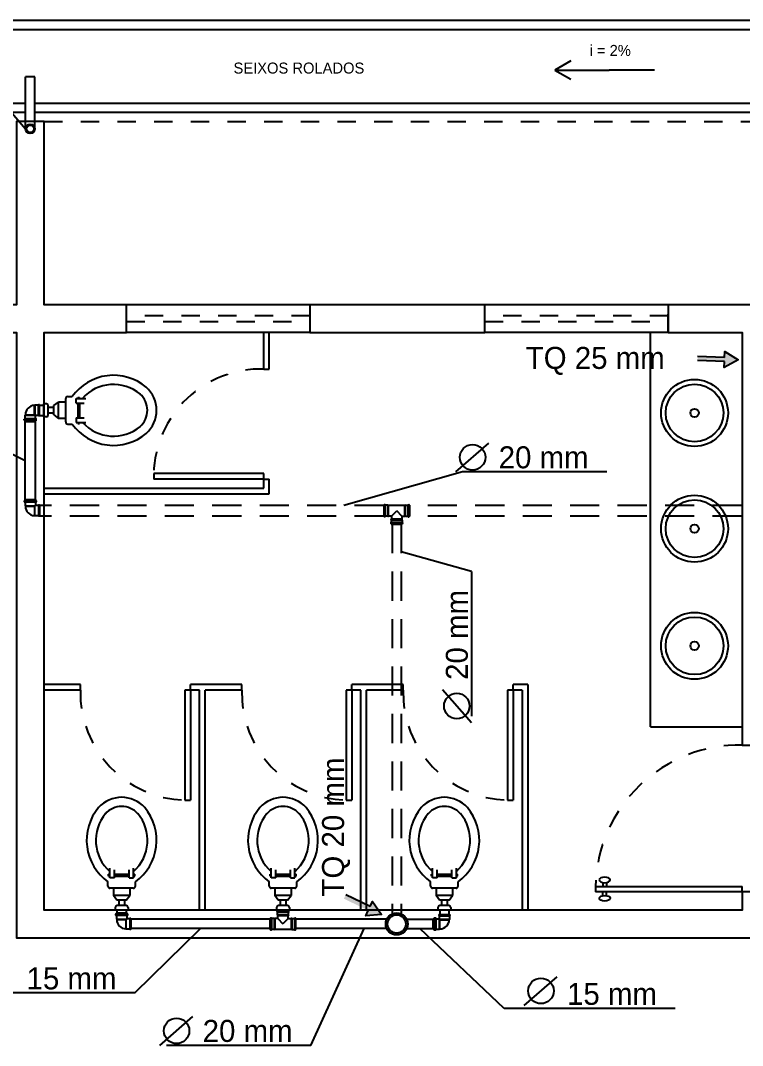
# Model space of a CAD drawing. Header units: millimetres. Extents: x 860.9 to 916.6, y 418 to 464.8.
# Drawn here: x 874.05 to 877.98, y 433.57 to 439.16 of the extents above; entities that cross this region are included whole.
import ezdxf

# ---------------------------------------------------------------- set-up
doc = ezdxf.new("R2010")
doc.units = ezdxf.units.MM
doc.linetypes.add('ACAD_ISO03W100', pattern=[30, 12, -18])
doc.linetypes.add('HIDDEN2', pattern=[4.7625, 3.175, -1.5875])
for name, color, linetype in [('caixa d agua', 1, 'Continuous'), ('can01', 1, 'Continuous'), ('can02', 2, 'Continuous'), ('COTAS-TEXTOS', 1, 'Continuous'), ('ESQUADRIAS', 2, 'Continuous'), ('Fios', 10, 'Continuous'), ('Janela', 2, 'Continuous'), ('pena 01', 1, 'Continuous'), ('pena01', 1, 'Continuous'), ('pena02', 2, 'Continuous'), ('texto hidro', 1, 'Continuous'), ('TIGRECAD', 1, 'Continuous')]:
    doc.layers.add(name, color=color, linetype=linetype)
doc.styles.get("Standard").update_dxf_attribs({"font": 'ERASLGHT.TTF'})

msp = doc.modelspace()

# ---------------------------------------------------------------- hatches: boundary and pattern name
at = {"layer": 'pena01'}
h = msp.add_hatch(color=256, dxfattribs=at)
h.paths.add_polyline_path([(874.124, 438.5694, 1), (874.0724, 438.5694, 1)])
h.paths.add_polyline_path([(874.0787, 438.5692, -1), (874.1187, 438.5692, -1)], flags=16)
at = {"layer": 'texto hidro'}
for points in [[(877.8834, 437.2685), (877.8845, 437.3006), (877.7374, 437.3057), (877.7382, 437.3281), (877.8853, 437.3231), (877.8864, 437.3552), (877.9599, 437.3092)], [(875.9278, 434.2797), (875.9417, 434.3086), (875.809, 434.3722), (875.8187, 434.3925), (875.9514, 434.3289), (875.9652, 434.3578), (876.0142, 434.2863)]]:
    msp.add_hatch(color=256, dxfattribs=at).paths.add_polyline_path(points)

# ---------------------------------------------------------------- linework, layer by layer
at = {"layer": 'caixa d agua', "linetype": 'HIDDEN2', "ltscale": 0.05}
for p, q in [((876.0264, 436.5163), (874.1492, 436.5163)), ((880.3068, 436.5163), (876.1672, 436.5163)), ((876.0264, 436.4577), (874.1492, 436.4577)), ((880.3068, 436.4577), (876.1672, 436.4577)), ((876.0714, 436.4144), (876.0714, 434.2889)), ((876.1222, 436.4144), (876.1222, 434.2889))]:
    msp.add_line(p, q, dxfattribs=at)
at = {"layer": 'can01'}
msp.add_line((877.5033, 438.8897), (877.2565, 438.8897), dxfattribs=at)
for centre, radius in [((874.0982, 438.5694), 0.0258), ((874.0987, 438.5692), 0.02)]:
    msp.add_circle(centre, radius, dxfattribs=at)
at = {"layer": 'can02', "color": 0}
for p, q in [((875.6236, 437.6096), (874.6236, 437.6096)), ((877.5768, 437.6096), (876.5768, 437.6096)), ((875.6236, 437.4596), (874.6236, 437.4596)), ((877.5768, 437.4596), (876.5768, 437.4596))]:
    msp.add_line(p, q, dxfattribs=at)
for points in [[(874.6236, 437.6096), (874.1735, 437.6096), (874.1735, 438.6096), (874.0235, 438.6096), (874.0235, 437.6096), (873.5276, 437.6096), (873.5276, 437.4596), (874.0235, 437.4596), (874.0235, 434.1596), (878.1318, 434.1596), (878.1318, 434.4096), (877.9818, 434.4096), (877.9818, 434.3096), (874.1735, 434.3096), (874.1735, 437.4596), (874.6236, 437.4596)], [(876.5768, 437.6096), (875.6236, 437.6096), (875.6236, 437.4596), (876.5768, 437.4596)], [(878.53, 437.6096), (877.5768, 437.6096), (877.5768, 437.4596), (877.9818, 437.4596), (877.9818, 435.2096), (878.1318, 435.2096), (878.1318, 435.5096), (879.0318, 435.5096), (879.0318, 435.6596), (878.1318, 435.6596), (878.1318, 437.4596), (878.53, 437.4596)]]:
    msp.add_lwpolyline(points, close=True, dxfattribs=at)
at = {"layer": 'ESQUADRIAS', "color": 0}
for p, q in [((875.3718, 437.2596), (875.3718, 437.4596)), ((875.3718, 437.2596), (875.4018, 437.2596)), ((875.3718, 436.6596), (875.3718, 436.6896)), ((875.3718, 436.6596), (875.4018, 436.6596)), ((875.3718, 436.6096), (875.3718, 436.6596)), ((875.4018, 436.5796), (875.4018, 436.6596)), ((874.1718, 436.6096), (875.3718, 436.6096)), ((874.1718, 436.5796), (875.4018, 436.5796)), ((874.3718, 435.5396), (874.1718, 435.5396)), ((874.3718, 435.5096), (874.1718, 435.5096)), ((874.3718, 435.5096), (874.3718, 435.5396)), ((874.9718, 435.5096), (874.9418, 435.5096)), ((874.9718, 435.5096), (874.9718, 435.5396)), ((875.2518, 435.5396), (874.9718, 435.5396)), ((875.0218, 435.5096), (874.9718, 435.5096)), ((875.0218, 434.3096), (875.0218, 435.5096)), ((875.0518, 434.3096), (875.0518, 435.5096)), ((875.2518, 435.5096), (875.0518, 435.5096)), ((875.2518, 435.5096), (875.2518, 435.5396)), ((875.8518, 435.5096), (875.8218, 435.5096)), ((876.1318, 435.5396), (875.8518, 435.5396)), ((875.8518, 435.5096), (875.8518, 435.5396)), ((875.9018, 435.5096), (875.8518, 435.5096)), ((875.9018, 434.3096), (875.9018, 435.5096)), ((875.9318, 434.3096), (875.9318, 435.5096)), ((876.1318, 435.5096), (875.9318, 435.5096)), ((876.1318, 435.5096), (876.1318, 435.5396)), ((876.7318, 435.5096), (876.7018, 435.5096)), ((876.8118, 435.5396), (876.7318, 435.5396)), ((876.7318, 435.5096), (876.7318, 435.5396)), ((876.7818, 435.5096), (876.7318, 435.5096))]:
    msp.add_line(p, q, dxfattribs=at)
at = {"layer": 'Fios', "color": 0}
for p, q in [((877.4818, 435.3096), (877.4818, 437.4596)), ((874.1868, 437.0696), (874.1718, 437.0696)), ((874.1718, 436.9996), (874.1718, 437.0696)), ((874.1968, 437.0096), (874.1968, 437.0596)), ((874.2268, 437.0601), (874.2518, 437.0796)), ((874.2268, 437.0091), (874.2268, 437.0601)), ((874.2518, 436.9896), (874.2518, 437.0796)), ((874.2918, 437.0796), (874.2518, 437.0796)), ((874.2918, 436.9709), (874.2918, 437.0983)), ((874.3031, 437.1096), (874.3266, 437.1096)), ((874.3481, 437.0744), (874.3481, 437.0995)), ((874.3481, 437.0995), (874.4011, 437.0995)), ((874.3481, 437.0744), (874.392, 437.0744)), ((874.357, 437.1053), (874.3677, 437.1053)), ((874.357, 437.0995), (874.357, 437.1053)), ((874.357, 437.0744), (874.357, 436.9941)), ((874.3677, 437.0995), (874.3677, 437.1053)), ((874.3677, 437.0744), (874.3677, 436.9941)), ((874.2268, 437.0501), (874.1968, 437.0501)), ((874.2268, 437.0191), (874.1968, 437.0191)), ((874.2268, 437.0091), (874.2518, 436.9896)), ((874.1868, 436.9996), (874.1718, 436.9996)), ((874.2918, 436.9896), (874.2518, 436.9896)), ((874.3031, 436.9596), (874.3266, 436.9596)), ((874.3481, 436.9941), (874.3481, 436.969)), ((874.3481, 436.9941), (874.392, 436.9941)), ((874.3481, 436.969), (874.4011, 436.969)), ((874.357, 436.969), (874.357, 436.9632)), ((874.357, 436.9632), (874.3677, 436.9632)), ((874.3677, 436.969), (874.3677, 436.9632)), ((877.4818, 435.3096), (877.9818, 435.3096)), ((874.5319, 434.5055), (874.526, 434.5055)), ((874.526, 434.4948), (874.526, 434.5055)), ((874.5319, 434.4948), (874.526, 434.4948)), ((874.5319, 434.4858), (874.5319, 434.5389)), ((874.557, 434.4858), (874.557, 434.5298)), ((874.557, 434.5055), (874.6373, 434.5055)), ((874.557, 434.4948), (874.6373, 434.4948)), ((874.6373, 434.4858), (874.6373, 434.5298)), ((874.6623, 434.4858), (874.6623, 434.5389)), ((874.6623, 434.5055), (874.6682, 434.5055)), ((874.6623, 434.4948), (874.6682, 434.4948)), ((874.6682, 434.4948), (874.6682, 434.5055)), ((875.406, 434.4948), (875.406, 434.5055)), ((875.4119, 434.5055), (875.406, 434.5055)), ((875.4119, 434.4948), (875.406, 434.4948)), ((875.4119, 434.4858), (875.4119, 434.5389)), ((875.437, 434.4858), (875.437, 434.5298)), ((875.437, 434.5055), (875.5173, 434.5055)), ((875.437, 434.4948), (875.5173, 434.4948)), ((875.5173, 434.4858), (875.5173, 434.5298)), ((875.5423, 434.4858), (875.5423, 434.5389)), ((875.5423, 434.5055), (875.5482, 434.5055)), ((875.5423, 434.4948), (875.5482, 434.4948)), ((875.5482, 434.4948), (875.5482, 434.5055)), ((876.2919, 434.5055), (876.286, 434.5055)), ((876.286, 434.4948), (876.286, 434.5055)), ((876.2919, 434.4948), (876.286, 434.4948)), ((876.2919, 434.4858), (876.2919, 434.5389)), ((876.317, 434.4858), (876.317, 434.5298)), ((876.317, 434.5055), (876.3973, 434.5055)), ((876.317, 434.4948), (876.3973, 434.4948)), ((876.3973, 434.4858), (876.3973, 434.5298)), ((876.4223, 434.4858), (876.4223, 434.5389)), ((876.4223, 434.5055), (876.4282, 434.5055)), ((876.4223, 434.4948), (876.4282, 434.4948)), ((876.4282, 434.4948), (876.4282, 434.5055)), ((874.5218, 434.4409), (874.5218, 434.4644)), ((874.557, 434.4858), (874.5319, 434.4858)), ((874.6373, 434.4858), (874.6623, 434.4858)), ((874.6718, 434.4409), (874.6718, 434.4644)), ((875.4018, 434.4409), (875.4018, 434.4644)), ((875.437, 434.4858), (875.4119, 434.4858)), ((875.5173, 434.4858), (875.5423, 434.4858)), ((875.5518, 434.4409), (875.5518, 434.4644)), ((876.2818, 434.4409), (876.2818, 434.4644)), ((876.317, 434.4858), (876.2919, 434.4858)), ((876.3973, 434.4858), (876.4223, 434.4858)), ((876.4318, 434.4409), (876.4318, 434.4644)), ((874.6605, 434.4296), (874.5331, 434.4296)), ((874.5518, 434.4296), (874.5518, 434.3896)), ((874.6418, 434.3896), (874.5518, 434.3896)), ((874.5713, 434.3646), (874.5518, 434.3896)), ((874.6223, 434.3646), (874.6418, 434.3896)), ((874.6418, 434.4296), (874.6418, 434.3896)), ((875.5405, 434.4296), (875.4131, 434.4296)), ((875.4318, 434.4296), (875.4318, 434.3896)), ((875.5218, 434.3896), (875.4318, 434.3896)), ((875.4513, 434.3646), (875.4318, 434.3896)), ((875.5023, 434.3646), (875.5218, 434.3896)), ((875.5218, 434.4296), (875.5218, 434.3896)), ((876.4205, 434.4296), (876.2931, 434.4296)), ((876.3118, 434.4296), (876.3118, 434.3896)), ((876.3313, 434.3646), (876.3118, 434.3896)), ((876.4018, 434.3896), (876.3118, 434.3896)), ((876.3823, 434.3646), (876.4018, 434.3896)), ((876.4018, 434.4296), (876.4018, 434.3896)), ((874.5618, 434.3246), (874.5618, 434.3096)), ((874.6223, 434.3646), (874.5713, 434.3646)), ((874.6218, 434.3346), (874.5718, 434.3346)), ((874.5813, 434.3646), (874.5813, 434.3346)), ((874.6123, 434.3646), (874.6123, 434.3346)), ((874.6318, 434.3246), (874.6318, 434.3096)), ((875.4418, 434.3246), (875.4418, 434.3096)), ((875.5023, 434.3646), (875.4513, 434.3646)), ((875.5018, 434.3346), (875.4518, 434.3346)), ((875.4613, 434.3646), (875.4613, 434.3346)), ((875.4923, 434.3646), (875.4923, 434.3346)), ((875.5118, 434.3246), (875.5118, 434.3096)), ((876.3218, 434.3246), (876.3218, 434.3096)), ((876.3823, 434.3646), (876.3313, 434.3646)), ((876.3818, 434.3346), (876.3318, 434.3346)), ((876.3413, 434.3646), (876.3413, 434.3346)), ((876.3723, 434.3646), (876.3723, 434.3346)), ((876.3918, 434.3246), (876.3918, 434.3096)), ((874.6318, 434.3096), (874.5618, 434.3096)), ((875.5118, 434.3096), (875.4418, 434.3096)), ((876.3918, 434.3096), (876.3218, 434.3096))]:
    msp.add_line(p, q, dxfattribs=at)
for centre, radius in [((877.7214, 437.0203), 0.1825), ((877.7214, 437.0203), 0.1571), ((877.7214, 437.0203), 0.0228), ((877.7214, 436.3894), 0.1825), ((877.7214, 436.3894), 0.1571), ((877.7214, 436.3894), 0.0228), ((877.7214, 435.7507), 0.1825), ((877.7214, 435.7507), 0.1571), ((877.7214, 435.7507), 0.0228)]:
    msp.add_circle(centre, radius, dxfattribs=at)
for centre, radius, start, end in [((874.5524, 436.9478), 0.2778, 49.9748, 144.383), ((874.5524, 436.9478), 0.2278, 49.9748, 138.2569), ((874.6176, 437.0346), 0.1195, 311.9961, 48.0039), ((874.6176, 437.0346), 0.1695, 311.9961, 48.0039), ((874.1868, 437.0596), 0.01, 0, 90), ((874.3031, 437.0983), 0.0113, 90, 180), ((874.1868, 437.0096), 0.01, 270, 0), ((874.3031, 436.9709), 0.0113, 180, 270), ((874.5524, 437.1213), 0.2778, 215.617, 310.0252), ((874.5524, 437.1213), 0.2278, 221.96, 310.0252), ((874.5968, 434.7554), 0.1695, 41.9961, 138.0039), ((875.4768, 434.7554), 0.1695, 41.9961, 138.0039), ((876.3568, 434.7554), 0.1695, 41.9961, 138.0039), ((874.6836, 434.6902), 0.2778, 139.9748, 234.383), ((874.6836, 434.6902), 0.2278, 139.9748, 228.2569), ((874.5968, 434.7554), 0.1195, 41.9961, 138.0039), ((874.51, 434.6902), 0.2278, 311.96, 40.0252), ((874.51, 434.6902), 0.2778, 305.617, 40.0252), ((875.5636, 434.6902), 0.2778, 139.9748, 234.383), ((875.5636, 434.6902), 0.2278, 139.9748, 228.2569), ((875.4768, 434.7554), 0.1195, 41.9961, 138.0039), ((875.39, 434.6902), 0.2278, 311.96, 40.0252), ((875.39, 434.6902), 0.2778, 305.617, 40.0252), ((876.4436, 434.6902), 0.2778, 139.9748, 234.383), ((876.4436, 434.6902), 0.2278, 139.9748, 228.2569), ((876.3568, 434.7554), 0.1195, 41.9961, 138.0039), ((876.27, 434.6902), 0.2278, 311.96, 40.0252), ((876.27, 434.6902), 0.2778, 305.617, 40.0252), ((874.5331, 434.4409), 0.0113, 180, 270), ((874.6605, 434.4409), 0.0113, 270, 0), ((875.4131, 434.4409), 0.0113, 180, 270), ((875.5405, 434.4409), 0.0113, 270, 0), ((876.2931, 434.4409), 0.0113, 180, 270), ((876.4205, 434.4409), 0.0113, 270, 0), ((874.5718, 434.3246), 0.01, 90, 180), ((874.6218, 434.3246), 0.01, 0, 90), ((875.4518, 434.3246), 0.01, 90, 180), ((875.5018, 434.3246), 0.01, 0, 90), ((876.3318, 434.3246), 0.01, 90, 180), ((876.3818, 434.3246), 0.01, 0, 90)]:
    msp.add_arc(centre, radius, start, end, dxfattribs=at)
at = {"layer": 'Janela', "color": 0}
for p, q in [((874.7718, 436.6896), (874.7718, 436.6596)), ((875.3718, 436.6896), (874.7718, 436.6896)), ((875.3718, 436.6596), (874.7718, 436.6596)), ((874.9418, 435.5096), (874.9418, 434.9096)), ((874.9718, 435.5096), (874.9718, 434.9096)), ((875.8218, 435.5096), (875.8218, 434.9096)), ((875.8518, 435.5096), (875.8518, 434.9096)), ((876.7018, 435.5096), (876.7018, 434.9096)), ((876.7318, 435.5096), (876.7318, 434.9096)), ((874.9418, 434.9096), (874.9718, 434.9096)), ((875.8218, 434.9096), (875.8518, 434.9096)), ((876.7018, 434.9096), (876.7318, 434.9096))]:
    msp.add_line(p, q, dxfattribs=at)
at = {"layer": 'pena 01', "color": 0, "linetype": 'ACAD_ISO03W100', "ltscale": 0.005}
for p, q in [((874.1735, 438.6096), (880.1318, 438.6096)), ((876.5768, 437.4596), (876.5768, 437.6096)), ((877.5768, 437.4596), (877.5768, 437.6096)), ((875.6236, 437.5496), (874.6236, 437.5496)), ((874.6236, 437.5196), (875.6236, 437.5196)), ((877.5768, 437.5496), (876.5768, 437.5496)), ((876.5768, 437.5196), (877.5768, 437.5196))]:
    msp.add_line(p, q, dxfattribs=at)
for centre, radius, start, end in [((875.3568, 436.6746), 0.5852, 88.5312, 178.5312), ((874.9568, 435.4946), 0.5852, 178.5312, 268.5312), ((875.8368, 435.4946), 0.5852, 178.5312, 268.5312), ((876.7168, 435.4946), 0.5852, 178.5312, 268.5312), ((877.9668, 434.4246), 0.7851, 88.9053, 178.9053)]:
    msp.add_arc(centre, radius, start, end, dxfattribs=at)
at = {"layer": 'pena01'}
for p, q in [((880.1318, 439.1596), (861.3318, 439.1596)), ((880.1318, 439.1096), (861.3818, 439.1096)), ((873.7964, 438.8906), (874.0724, 438.5694)), ((867.8353, 438.7096), (874.0724, 438.7096)), ((874.124, 438.7096), (880.1318, 438.7096)), ((867.8353, 438.6596), (874.0724, 438.6596)), ((874.124, 438.6596), (880.1318, 438.6596))]:
    msp.add_line(p, q, dxfattribs=at)
at = {"layer": 'pena02'}
for p, q in [((874.124, 438.8525), (874.0724, 438.8525)), ((874.0724, 438.5694), (874.0724, 438.8525)), ((874.124, 438.5692), (874.124, 438.8525))]:
    msp.add_line(p, q, dxfattribs=at)
at = {"layer": 'pena02', "color": 0}
for p, q in [((875.4018, 437.2596), (875.4018, 437.4596)), ((876.7818, 435.5096), (876.7818, 434.3096)), ((876.8118, 435.5396), (876.8118, 434.3096)), ((877.1818, 434.4396), (877.9818, 434.4396)), ((877.1818, 434.4396), (877.1818, 434.4096)), ((877.2218, 434.4604), (877.2218, 434.4396)), ((877.2418, 434.4604), (877.2418, 434.4396)), ((877.9818, 434.4096), (877.9818, 434.4396)), ((877.9818, 434.4096), (877.1818, 434.4096)), ((877.2218, 434.3887), (877.2218, 434.4096)), ((877.2418, 434.3887), (877.2418, 434.4096))]:
    msp.add_line(p, q, dxfattribs=at)
at = {"layer": 'pena02', "color": 0, "extrusion": (0, 0, -1)}
msp.add_ellipse((877.2318, 434.4746), major_axis=(-0.03, 0), ratio=0.5, dxfattribs=at)
at = {"layer": 'pena02', "color": 0}
msp.add_ellipse((877.2318, 434.3746), major_axis=(-0.03, 0), ratio=0.5, dxfattribs=at)
at = {"layer": 'texto hidro'}
for p, q in [((877.8845, 437.3006), (877.7374, 437.3057)), ((877.8853, 437.3231), (877.7382, 437.3281)), ((875.9514, 434.3289), (875.8187, 434.3925)), ((874.5714, 434.3096), (874.5714, 434.2957)), ((874.6222, 434.3096), (874.6222, 434.2957)), ((876.3314, 434.3096), (876.3314, 434.2853)), ((876.3822, 434.3096), (876.3822, 434.2853)), ((875.4064, 434.26), (874.6475, 434.26)), ((876.0424, 434.26), (875.5472, 434.26)), ((876.1512, 434.26), (876.2957, 434.26)), ((875.4064, 434.2092), (874.6475, 434.2092)), ((876.0424, 434.2092), (875.5472, 434.2092)), ((876.1512, 434.2092), (876.2957, 434.2092))]:
    msp.add_line(p, q, dxfattribs=at)
for points in [[(877.8853, 437.3231), (877.8864, 437.3552), (877.9599, 437.3092), (877.8834, 437.2685), (877.8845, 437.3006)], [(875.9514, 434.3289), (875.9652, 434.3578), (876.0142, 434.2863), (875.9278, 434.2797), (875.9417, 434.3086)]]:
    msp.add_lwpolyline(points, dxfattribs=at)
for radius in [0.06, 0.05]:
    msp.add_circle((876.0968, 434.2346), radius, dxfattribs=at)
at = {"layer": 'TIGRECAD'}
for p, q in [((877.046, 438.9397), (876.9594, 438.8897)), ((876.9594, 438.8897), (877.2565, 438.8897)), ((876.9594, 438.8897), (877.046, 438.8397)), ((874.1232, 437.0629), (874.1216, 437.0613)), ((874.1216, 437.0098), (874.1216, 437.0613)), ((874.1232, 437.0629), (874.1232, 437.0088)), ((874.1427, 437.0629), (874.1232, 437.0629)), ((874.144, 437.0642), (874.1427, 437.0629)), ((874.1427, 437.0062), (874.1427, 437.0629)), ((874.1492, 437.0642), (874.144, 437.0642)), ((874.144, 437.0049), (874.144, 437.0642)), ((874.1492, 437.0049), (874.1492, 437.0642)), ((874.1492, 437.0629), (874.1718, 437.0629)), ((874.0698, 437.0079), (874.0717, 437.0098)), ((874.0698, 436.9895), (874.0698, 437.0079)), ((874.0698, 437.0079), (874.1245, 437.0079)), ((874.0717, 437.0098), (874.0717, 437.0101)), ((874.0717, 437.0098), (874.1216, 437.0098)), ((874.1232, 437.0088), (874.1216, 437.0098)), ((874.1232, 437.0088), (874.1271, 437.0062)), ((874.1271, 436.9895), (874.1271, 437.0062)), ((874.1427, 437.0062), (874.1271, 437.0062)), ((874.144, 437.0049), (874.1427, 437.0062)), ((874.1492, 437.0049), (874.144, 437.0049)), ((874.1492, 437.0062), (874.1718, 437.0062)), ((874.0659, 436.9805), (874.0659, 436.9868)), ((874.0669, 436.9793), (874.0688, 436.9788)), ((874.0671, 436.9881), (874.0686, 436.9882)), ((874.0672, 436.9868), (874.1297, 436.9868)), ((874.1297, 436.9805), (874.0672, 436.9805)), ((874.1271, 436.9883), (874.0698, 436.9883)), ((874.1271, 436.9785), (874.0698, 436.9785)), ((874.0698, 436.9735), (874.0698, 436.9775)), ((874.0698, 436.9735), (874.1271, 436.9735)), ((874.0708, 436.5481), (874.0708, 436.9735)), ((874.1261, 436.5481), (874.1261, 436.9735)), ((874.1271, 436.9735), (874.1271, 436.9775)), ((874.1301, 436.9793), (874.1281, 436.9788)), ((874.1298, 436.9881), (874.1283, 436.9882)), ((874.131, 436.9805), (874.131, 436.9868)), ((873.7247, 436.9365), (874.0708, 436.7608)), ((876.4195, 436.6988), (876.5993, 436.856)), ((876.4556, 436.6988), (875.809, 436.5163)), ((877.2439, 436.6988), (876.4556, 436.6988)), ((874.0659, 436.5411), (874.0659, 436.5348)), ((874.0669, 436.5423), (874.0688, 436.5428)), ((874.0671, 436.5336), (874.0686, 436.5334)), ((874.1297, 436.5411), (874.0672, 436.5411)), ((874.0672, 436.5348), (874.1297, 436.5348)), ((874.0698, 436.5481), (874.1271, 436.5481)), ((874.0698, 436.5481), (874.0698, 436.5441)), ((874.1271, 436.5431), (874.0698, 436.5431)), ((874.1271, 436.5333), (874.0698, 436.5333)), ((874.0698, 436.5321), (874.0698, 436.5137)), ((874.0698, 436.5137), (874.0717, 436.5118)), ((874.0698, 436.5137), (874.1245, 436.5137)), ((874.0717, 436.5118), (874.0717, 436.5115)), ((874.0717, 436.5118), (874.1216, 436.5118)), ((874.1232, 436.5128), (874.1216, 436.5118)), ((874.1216, 436.5118), (874.1216, 436.4603)), ((874.1232, 436.5128), (874.1271, 436.5154)), ((874.1232, 436.4587), (874.1232, 436.5128)), ((874.1271, 436.5481), (874.1271, 436.5441)), ((874.1271, 436.5321), (874.1271, 436.5154)), ((874.1427, 436.5154), (874.1271, 436.5154)), ((874.1301, 436.5423), (874.1281, 436.5428)), ((874.1298, 436.5336), (874.1283, 436.5334)), ((874.131, 436.5411), (874.131, 436.5348)), ((874.144, 436.5167), (874.1427, 436.5154)), ((874.1427, 436.5154), (874.1427, 436.4587)), ((874.144, 436.5167), (874.144, 436.4574)), ((874.1492, 436.5167), (874.144, 436.5167)), ((874.1492, 436.5167), (874.1492, 436.4574)), ((876.0264, 436.5173), (876.0264, 436.4567)), ((876.0284, 436.5173), (876.0264, 436.5173)), ((876.0289, 436.456), (876.0289, 436.518)), ((876.0289, 436.5178), (876.0289, 436.518)), ((876.0332, 436.5195), (876.0303, 436.5195)), ((876.0346, 436.456), (876.0346, 436.518)), ((876.0346, 436.5178), (876.0346, 436.518)), ((876.0483, 436.5173), (876.0351, 436.5173)), ((876.0483, 436.4567), (876.0483, 436.5173)), ((876.0485, 436.5173), (876.053, 436.5161)), ((876.1406, 436.5161), (876.053, 436.5161)), ((876.053, 436.458), (876.053, 436.5161)), ((876.1451, 436.5173), (876.1406, 436.5161)), ((876.1406, 436.458), (876.1406, 436.5161)), ((876.1453, 436.4567), (876.1453, 436.5173)), ((876.1453, 436.5173), (876.1585, 436.5173)), ((876.159, 436.456), (876.159, 436.518)), ((876.159, 436.5178), (876.159, 436.518)), ((876.1604, 436.5195), (876.1633, 436.5195)), ((876.1647, 436.456), (876.1647, 436.518)), ((876.1647, 436.5178), (876.1647, 436.518)), ((876.1652, 436.5173), (876.1672, 436.5173)), ((876.1672, 436.5173), (876.1672, 436.4567)), ((874.1232, 436.4587), (874.1216, 436.4603)), ((874.1427, 436.4587), (874.1232, 436.4587)), ((874.144, 436.4574), (874.1427, 436.4587)), ((874.1492, 436.4574), (874.144, 436.4574)), ((876.0284, 436.4567), (876.0264, 436.4567)), ((876.0332, 436.4546), (876.0303, 436.4546)), ((876.0483, 436.4567), (876.0351, 436.4567)), ((876.0485, 436.4568), (876.053, 436.458)), ((876.0678, 436.458), (876.053, 436.458)), ((876.0678, 436.458), (876.0968, 436.487)), ((876.0678, 436.458), (876.0678, 436.441)), ((876.1258, 436.458), (876.0968, 436.487)), ((876.1258, 436.458), (876.1258, 436.441)), ((876.1258, 436.458), (876.1406, 436.458)), ((876.1451, 436.4568), (876.1406, 436.458)), ((876.1453, 436.4567), (876.1585, 436.4567)), ((876.1604, 436.4546), (876.1633, 436.4546)), ((876.1652, 436.4567), (876.1672, 436.4567)), ((876.0644, 436.4213), (876.0644, 436.4184)), ((876.1278, 436.4227), (876.0658, 436.4227)), ((876.0661, 436.4227), (876.0658, 436.4227)), ((876.1278, 436.4169), (876.0658, 436.4169)), ((876.0661, 436.4169), (876.0658, 436.4169)), ((876.1271, 436.4364), (876.0665, 436.4364)), ((876.0665, 436.4364), (876.0665, 436.4231)), ((876.0665, 436.4165), (876.0665, 436.4144)), ((876.0665, 436.4144), (876.1271, 436.4144)), ((876.0666, 436.4365), (876.0678, 436.441)), ((876.1258, 436.441), (876.0678, 436.441)), ((876.1271, 436.4365), (876.1258, 436.441)), ((876.1271, 436.4364), (876.1271, 436.4231)), ((876.1271, 436.4165), (876.1271, 436.4144)), ((876.1275, 436.4227), (876.1278, 436.4227)), ((876.1275, 436.4169), (876.1278, 436.4169)), ((876.1292, 436.4213), (876.1292, 436.4184)), ((876.5046, 436.1556), (876.1222, 436.2637)), ((876.5046, 436.1556), (876.5046, 435.3673)), ((876.5046, 435.3312), (876.3474, 435.511)), ((874.5642, 434.2886), (874.5642, 434.2824)), ((874.5652, 434.2899), (874.5672, 434.2904)), ((874.5654, 434.2811), (874.567, 434.281)), ((874.6281, 434.2886), (874.5655, 434.2886)), ((874.5655, 434.2824), (874.6281, 434.2824)), ((874.5681, 434.2957), (874.5681, 434.2916)), ((874.5681, 434.2957), (874.6255, 434.2957)), ((874.6255, 434.2906), (874.5681, 434.2906)), ((874.6255, 434.2809), (874.5681, 434.2809)), ((874.5681, 434.2797), (874.5681, 434.2612)), ((874.6255, 434.2957), (874.6255, 434.2916)), ((874.6255, 434.2797), (874.6255, 434.2629)), ((874.6284, 434.2899), (874.6264, 434.2904)), ((874.6282, 434.2811), (874.6267, 434.281)), ((874.6294, 434.2886), (874.6294, 434.2824)), ((875.4089, 434.2656), (875.4089, 434.2036)), ((875.4132, 434.267), (875.4103, 434.267)), ((875.4146, 434.2656), (875.4146, 434.2036)), ((875.4444, 434.3003), (875.4444, 434.3033)), ((875.4461, 434.3047), (875.4458, 434.3047)), ((875.4458, 434.3047), (875.5078, 434.3047)), ((875.4461, 434.2989), (875.4458, 434.2989)), ((875.4458, 434.2989), (875.5078, 434.2989)), ((875.4465, 434.3051), (875.4465, 434.3072)), ((875.5071, 434.3072), (875.4465, 434.3072)), ((875.4465, 434.2852), (875.4465, 434.2985)), ((875.4465, 434.2852), (875.5071, 434.2852)), ((875.4466, 434.2851), (875.4478, 434.2806)), ((875.4478, 434.2636), (875.4478, 434.2806)), ((875.4478, 434.2806), (875.5058, 434.2806)), ((875.5071, 434.2851), (875.5058, 434.2806)), ((875.5058, 434.2636), (875.5058, 434.2806)), ((875.5071, 434.3051), (875.5071, 434.3072)), ((875.5071, 434.2852), (875.5071, 434.2985)), ((875.5075, 434.3047), (875.5078, 434.3047)), ((875.5075, 434.2989), (875.5078, 434.2989)), ((875.5092, 434.3003), (875.5092, 434.3033)), ((875.539, 434.2656), (875.539, 434.2036)), ((875.5404, 434.267), (875.5433, 434.267)), ((875.5447, 434.2656), (875.5447, 434.2036)), ((876.3015, 434.2662), (876.301, 434.2642)), ((876.3028, 434.2671), (876.309, 434.2671)), ((876.3028, 434.2658), (876.3028, 434.2033)), ((876.309, 434.2033), (876.309, 434.2658)), ((876.3103, 434.266), (876.3104, 434.2644)), ((876.3272, 434.2853), (876.3864, 434.2853)), ((876.3272, 434.2853), (876.3272, 434.2801)), ((876.3272, 434.2801), (876.3864, 434.2801)), ((876.3272, 434.2801), (876.3285, 434.2788)), ((876.3285, 434.2788), (876.3851, 434.2788)), ((876.3285, 434.2788), (876.3285, 434.2632)), ((876.3864, 434.2801), (876.3851, 434.2788)), ((876.3851, 434.2788), (876.3851, 434.2593)), ((876.3864, 434.2853), (876.3864, 434.2801)), ((874.5681, 434.2612), (874.6229, 434.2612)), ((874.5681, 434.2612), (874.57, 434.2593)), ((874.57, 434.2593), (874.6199, 434.2593)), ((874.57, 434.2593), (874.57, 434.259)), ((874.6215, 434.2604), (874.6199, 434.2593)), ((874.6199, 434.2593), (874.6199, 434.2078)), ((874.6215, 434.2604), (874.6255, 434.2629)), ((874.6215, 434.2062), (874.6215, 434.2604)), ((874.641, 434.2629), (874.6255, 434.2629)), ((874.6423, 434.2642), (874.641, 434.2629)), ((874.641, 434.2629), (874.641, 434.2062)), ((874.6475, 434.2642), (874.6423, 434.2642)), ((874.6423, 434.2642), (874.6423, 434.2049)), ((874.6475, 434.2642), (874.6475, 434.2049)), ((875.4064, 434.2043), (875.4064, 434.2649)), ((875.4084, 434.2649), (875.4064, 434.2649)), ((875.4283, 434.2649), (875.4151, 434.2649)), ((875.4283, 434.2649), (875.4283, 434.2043)), ((875.4285, 434.2648), (875.433, 434.2636)), ((875.4478, 434.2636), (875.433, 434.2636)), ((875.433, 434.2636), (875.433, 434.2055)), ((875.4478, 434.2636), (875.4768, 434.2346)), ((875.5058, 434.2636), (875.4768, 434.2346)), ((875.5058, 434.2636), (875.5206, 434.2636)), ((875.5251, 434.2648), (875.5206, 434.2636)), ((875.5206, 434.2636), (875.5206, 434.2055)), ((875.5253, 434.2649), (875.5385, 434.2649)), ((875.5253, 434.2649), (875.5253, 434.2043)), ((875.5452, 434.2649), (875.5472, 434.2649)), ((875.5472, 434.2043), (875.5472, 434.2649)), ((876.2957, 434.2059), (876.2957, 434.2632)), ((876.2957, 434.2632), (876.2997, 434.2632)), ((876.3007, 434.2632), (876.3007, 434.2059)), ((876.3105, 434.2632), (876.3105, 434.2059)), ((876.3117, 434.2632), (876.3285, 434.2632)), ((876.331, 434.2593), (876.3285, 434.2632)), ((876.3301, 434.2059), (876.3301, 434.2606)), ((876.3851, 434.2593), (876.331, 434.2593)), ((876.331, 434.2593), (876.332, 434.2577)), ((876.332, 434.2078), (876.332, 434.2577)), ((876.332, 434.2577), (876.3836, 434.2577)), ((876.3851, 434.2593), (876.3836, 434.2577)), ((874.6215, 434.2062), (874.6199, 434.2078)), ((874.641, 434.2062), (874.6215, 434.2062)), ((874.6423, 434.2049), (874.641, 434.2062)), ((874.6475, 434.2049), (874.6423, 434.2049)), ((874.6689, 433.8584), (875.0269, 434.2092)), ((875.4084, 434.2043), (875.4064, 434.2043)), ((875.4089, 434.2038), (875.4089, 434.2036)), ((875.4132, 434.2021), (875.4103, 434.2021)), ((875.4146, 434.2038), (875.4146, 434.2036)), ((875.4283, 434.2043), (875.4151, 434.2043)), ((875.4285, 434.2043), (875.433, 434.2055)), ((875.433, 434.2055), (875.5206, 434.2055)), ((875.5251, 434.2043), (875.5206, 434.2055)), ((875.5253, 434.2043), (875.5385, 434.2043)), ((875.539, 434.2038), (875.539, 434.2036)), ((875.5404, 434.2021), (875.5433, 434.2021)), ((875.5447, 434.2038), (875.5447, 434.2036)), ((875.5452, 434.2043), (875.5472, 434.2043)), ((875.6294, 433.572), (875.9201, 434.2092)), ((876.6836, 433.774), (876.2234, 434.2092)), ((876.2957, 434.2059), (876.2997, 434.2059)), ((876.3015, 434.203), (876.301, 434.2049)), ((876.3028, 434.202), (876.309, 434.202)), ((876.3103, 434.2032), (876.3104, 434.2047)), ((876.3117, 434.2059), (876.3301, 434.2059)), ((876.3301, 434.2059), (876.332, 434.2078)), ((876.332, 434.2078), (876.3324, 434.2078)), ((876.7922, 433.7899), (876.9721, 433.9471)), ((874.6689, 433.8584), (873.8806, 433.8584)), ((876.8283, 433.774), (876.6836, 433.774)), ((877.6166, 433.774), (876.8283, 433.774)), ((874.805, 433.572), (874.9848, 433.7292)), ((875.6294, 433.572), (874.8411, 433.572))]:
    msp.add_line(p, q, dxfattribs=at)
for centre in [(876.5109, 436.7787), (876.4247, 435.4226), (876.8836, 433.8698), (874.8964, 433.6519)]:
    msp.add_circle(centre, 0.0695, dxfattribs=at)
for centre, radius, start, end in [((874.1229, 437.0101), 0.0512, 91.4733, 180), ((874.0672, 436.9868), 0.0013, 95, 180), ((874.0672, 436.9805), 0.0013, 180, 255), ((874.0685, 436.9895), 0.0013, 275, 0), ((874.0685, 436.9775), 0.0013, 0, 75), ((874.1284, 436.9895), 0.0013, 180, 265), ((874.1284, 436.9775), 0.0013, 105, 180), ((874.1297, 436.9868), 0.0013, 0, 85), ((874.1297, 436.9805), 0.0013, 285, 0), ((874.0672, 436.5411), 0.0013, 105, 180), ((874.0672, 436.5348), 0.0013, 180, 265), ((874.0685, 436.5321), 0.0013, 0, 85), ((874.0685, 436.5441), 0.0013, 285, 0), ((874.1229, 436.5115), 0.0512, 180, 268.5267), ((874.1284, 436.5441), 0.0013, 180, 255), ((874.1284, 436.5321), 0.0013, 95, 180), ((874.1297, 436.5348), 0.0013, 275, 0), ((874.1297, 436.5411), 0.0013, 0, 75), ((876.0284, 436.5178), 0.000436, 270, 360), ((876.0303, 436.518), 0.00142, 90, 180), ((876.0332, 436.518), 0.00142, 0, 90), ((876.0351, 436.5178), 0.000436, 180, 270), ((876.1585, 436.5178), 0.000436, 270, 360), ((876.1604, 436.518), 0.00142, 90, 180), ((876.1633, 436.518), 0.00142, 0, 90), ((876.1652, 436.5178), 0.000436, 180, 270), ((876.0284, 436.4563), 0.000436, 0, 90), ((876.0303, 436.456), 0.00142, 180, 270), ((876.0332, 436.456), 0.00142, 270, 360), ((876.0351, 436.4563), 0.000436, 90, 180), ((876.1585, 436.4563), 0.000436, 0, 90), ((876.1604, 436.456), 0.00142, 180, 270), ((876.1633, 436.456), 0.00142, 270, 360), ((876.1652, 436.4563), 0.000436, 90, 180), ((876.0658, 436.4213), 0.00142, 90, 180), ((876.0658, 436.4184), 0.00142, 179.9998, 269.9998), ((876.0661, 436.4231), 0.000436, 270, 360), ((876.0661, 436.4165), 0.000436, 0, 90), ((876.1275, 436.4231), 0.000436, 180, 270), ((876.1275, 436.4165), 0.000436, 90, 180), ((876.1278, 436.4213), 0.00142, 0, 90), ((876.1278, 436.4184), 0.00142, 270.0002, 0.0002), ((874.5655, 434.2886), 0.0013, 105, 180), ((874.5655, 434.2824), 0.0013, 180, 265), ((874.5668, 434.2797), 0.0013, 0, 85), ((874.5668, 434.2916), 0.0013, 285, 0), ((874.6268, 434.2916), 0.0013, 180, 255), ((874.6268, 434.2797), 0.0013, 95, 180), ((874.6281, 434.2824), 0.0013, 275, 0), ((874.6281, 434.2886), 0.0013, 0, 75), ((875.4103, 434.2656), 0.00142, 90, 180), ((875.4132, 434.2656), 0.00142, 0, 90), ((875.4458, 434.3033), 0.00142, 90.0002, 180.0002), ((875.4458, 434.3003), 0.00142, 180, 270), ((875.4461, 434.3051), 0.000436, 270, 360), ((875.4461, 434.2985), 0.000436, 0, 90), ((875.5075, 434.3051), 0.000436, 180, 270), ((875.5075, 434.2985), 0.000436, 90, 180), ((875.5078, 434.3033), 0.00142, 359.9998, 89.9998), ((875.5078, 434.3003), 0.00142, 270, 360), ((875.5404, 434.2656), 0.00142, 90, 180), ((875.5433, 434.2656), 0.00142, 0, 90), ((876.3028, 434.2658), 0.0013, 90, 165), ((876.309, 434.2658), 0.0013, 5, 90), ((874.6212, 434.259), 0.0512, 180, 268.5267), ((875.4084, 434.2653), 0.000436, 270, 360), ((875.4151, 434.2653), 0.000436, 180, 270), ((875.5385, 434.2653), 0.000436, 270, 360), ((875.5452, 434.2653), 0.000436, 180, 270), ((876.2997, 434.2645), 0.0013, 270, 345), ((876.3117, 434.2645), 0.0013, 185, 270), ((876.3324, 434.259), 0.0512, 270, 358.5267), ((875.4084, 434.2038), 0.000436, 0, 90), ((875.4103, 434.2036), 0.00142, 180, 270), ((875.4132, 434.2036), 0.00142, 270, 360), ((875.4151, 434.2038), 0.000436, 90, 180), ((875.5385, 434.2038), 0.000436, 0, 90), ((875.5404, 434.2036), 0.00142, 180, 270), ((875.5433, 434.2036), 0.00142, 270, 360), ((875.5452, 434.2038), 0.000436, 90, 180), ((876.2997, 434.2046), 0.0013, 15, 90), ((876.3028, 434.2033), 0.0013, 195, 270), ((876.309, 434.2033), 0.0013, 270, 355), ((876.3117, 434.2046), 0.0013, 90, 175)]:
    msp.add_arc(centre, radius, start, end, dxfattribs=at)

# ---------------------------------------------------------------- texts
at = {"layer": 'COTAS-TEXTOS', "color": 1}
for s, p in [('i = 2%', (877.149, 438.9665)), ('SEIXOS ROLADOS', (875.207, 438.8703))]:
    msp.add_text(s, height=0.06, dxfattribs=at).set_placement(p)
at = {"layer": 'texto hidro', "char_height": 0.12, "width": 11.620401, "attachment_point": 1}
for s, insert in [('{\\fEras Demi ITC|b0|i0|c0|p34;TQ 25 mm}', (876.8008, 437.3803)), ('{\\fEras Demi ITC|b0|i0|c0|p34;20 mm}', (876.6532, 436.8384)), ('{\\fEras Demi ITC|b0|i0|c0|p34;15 mm}', (874.0783, 433.998)), ('{\\fEras Demi ITC|b0|i0|c0|p34;15 mm}', (877.026, 433.9136)), ('{\\fEras Demi ITC|b0|i0|c0|p34;20 mm}', (875.0387, 433.7116))]:
    msp.add_mtext(s, dxfattribs=dict(at, insert=insert))
at = {"layer": 'texto hidro', "char_height": 0.12, "width": 11.620401, "attachment_point": 1, "rotation": 90}
for s, insert in [('{\\fEras Demi ITC|b0|i0|c0|p34;20 mm}', (876.365, 435.5649)), ('{\\fEras Demi ITC|b0|i0|c0|p34;TQ 20 mm}', (875.6898, 434.3839))]:
    msp.add_mtext(s, dxfattribs=dict(at, insert=insert))

doc.saveas('drawing.dxf')
